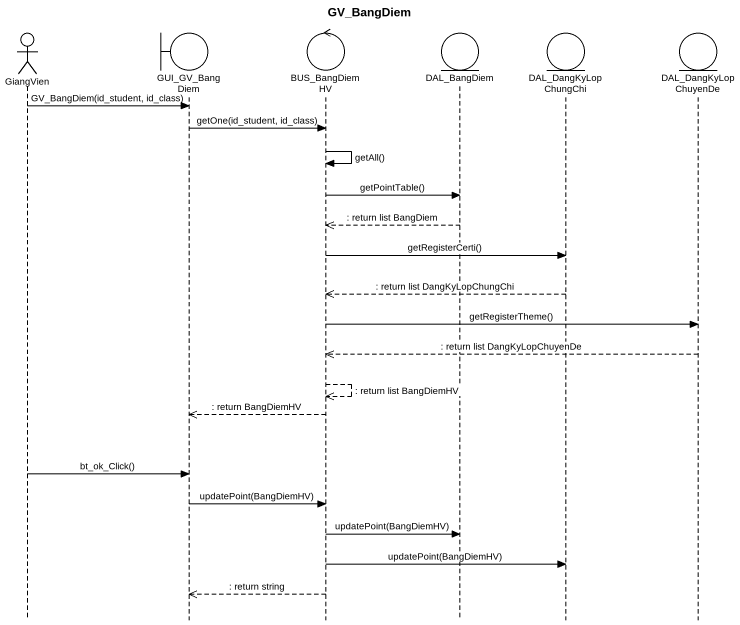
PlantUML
@startuml
title GV_BangDiem
hide footbox
actor GiangVien
boundary GUI_GV_BangDiem
control BUS_BangDiemHV
entity DAL_BangDiem
entity DAL_DangKyLopChungChi
entity DAL_DangKyLopChuyenDe

GiangVien -> GUI_GV_BangDiem : GV_BangDiem(id_student, id_class)
GUI_GV_BangDiem -> BUS_BangDiemHV : getOne(id_student, id_class)
BUS_BangDiemHV -> BUS_BangDiemHV : getAll()
BUS_BangDiemHV -> DAL_BangDiem : getPointTable()
DAL_BangDiem -->> BUS_BangDiemHV : : return list BangDiem
BUS_BangDiemHV -> DAL_DangKyLopChungChi : getRegisterCerti()
DAL_DangKyLopChungChi -->> BUS_BangDiemHV : : return list DangKyLopChungChi
BUS_BangDiemHV -> DAL_DangKyLopChuyenDe : getRegisterTheme()
DAL_DangKyLopChuyenDe -->> BUS_BangDiemHV : : return list DangKyLopChuyenDe
BUS_BangDiemHV -->> BUS_BangDiemHV : : return list BangDiemHV
BUS_BangDiemHV -->> GUI_GV_BangDiem : : return BangDiemHV
GiangVien -> GUI_GV_BangDiem : bt_ok_Click()
GUI_GV_BangDiem -> BUS_BangDiemHV : updatePoint(BangDiemHV)
BUS_BangDiemHV -> DAL_BangDiem : updatePoint(BangDiemHV)
BUS_BangDiemHV -> DAL_DangKyLopChungChi : updatePoint(BangDiemHV)
BUS_BangDiemHV -->> GUI_GV_BangDiem : : return string
@enduml
